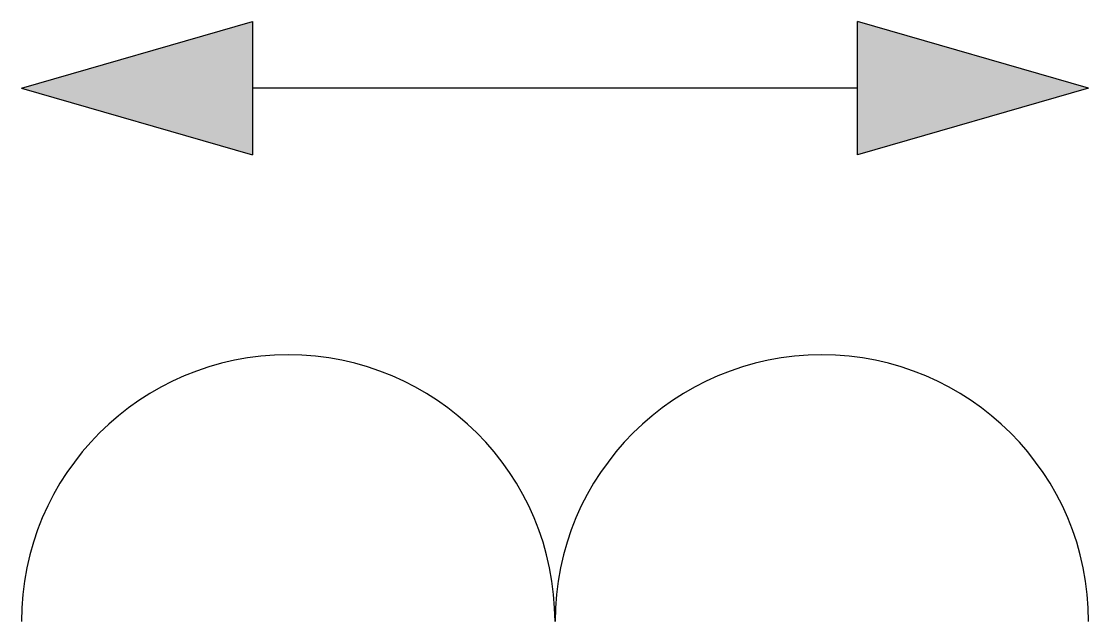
# Model space of a CAD drawing. Extents: x -1584.63 to -1580.63, y -879.59 to -877.34.
import ezdxf

# ---------------------------------------------------------------- set-up
doc = ezdxf.new("R2010")
doc.units = 0
doc.layers.add('SYMB_FIL', color=3, linetype='CONTINUOUS')

msp = doc.modelspace()

# ---------------------------------------------------------------- hatches: boundary and pattern name
at = {"layer": 'SYMB_FIL'}
for points in [[(-1584.6339, -877.5933), (-1583.7679, -877.8433), (-1583.7679, -877.3433)], [(-1581.5, -877.8433), (-1580.6339, -877.5933), (-1581.5, -877.3433)]]:
    msp.add_hatch(color=256, dxfattribs=at).paths.add_polyline_path(points)

# ---------------------------------------------------------------- linework, layer by layer
for p, q in [((-1584.6339, -877.5933), (-1583.7679, -877.3433)), ((-1583.7679, -877.3433), (-1583.7679, -877.8433)), ((-1580.6339, -877.5933), (-1581.5, -877.3433)), ((-1581.5, -877.8433), (-1581.5, -877.3433)), ((-1584.6339, -877.5933), (-1583.7679, -877.8433)), ((-1581.5, -877.5933), (-1583.7679, -877.5933)), ((-1580.6339, -877.5933), (-1581.5, -877.8433))]:
    msp.add_line(p, q, dxfattribs=at)
for centre in [(-1583.6339, -879.5933), (-1581.6339, -879.5933)]:
    msp.add_arc(centre, 1, 0, 180, dxfattribs=at)

doc.saveas('drawing.dxf')
